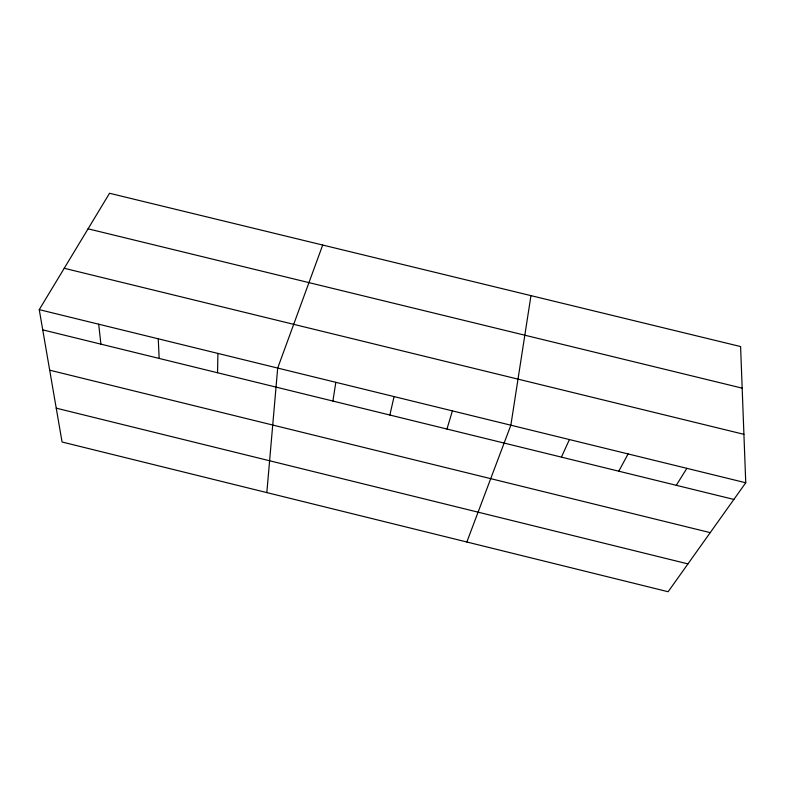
<?xml version="1.0" encoding="UTF-8"?>
<svg xmlns="http://www.w3.org/2000/svg" width="785" height="785" viewBox="0 0 785 785"><rect width="100%" height="100%" fill="white"/><g stroke="black" fill="none" stroke-linecap="round" stroke-linejoin="round"><path stroke-width="1.18" d="M217.543 372.757L217.916 353.417M266.831 492.597L277.694 368.067L322.704 245.038M332.899 401.057L335.823 382.315M530.964 295.631L510.858 425.205L466.839 542.013M389.87 415.039L394.06 396.582M446.95 429.042L452.405 410.879M561.412 457.125L569.419 439.551M618.796 471.196L628.088 453.926M39.25 309.643L109.547 193.267L740.598 346.558L745.75 482.765L668.123 591.733L62.074 442.004L39.25 309.643L745.75 482.765M676.278 485.307L686.865 468.331M88.067 228.818L742.168 388.143M64.233 268.274L743.915 434.321M42.733 329.867L733.877 499.437M49.681 370.177L710.219 532.642M56.235 408.161L687.954 563.905M98.694 324.205L100.902 344.134M158.246 338.796L159.169 358.431"/></g></svg>
